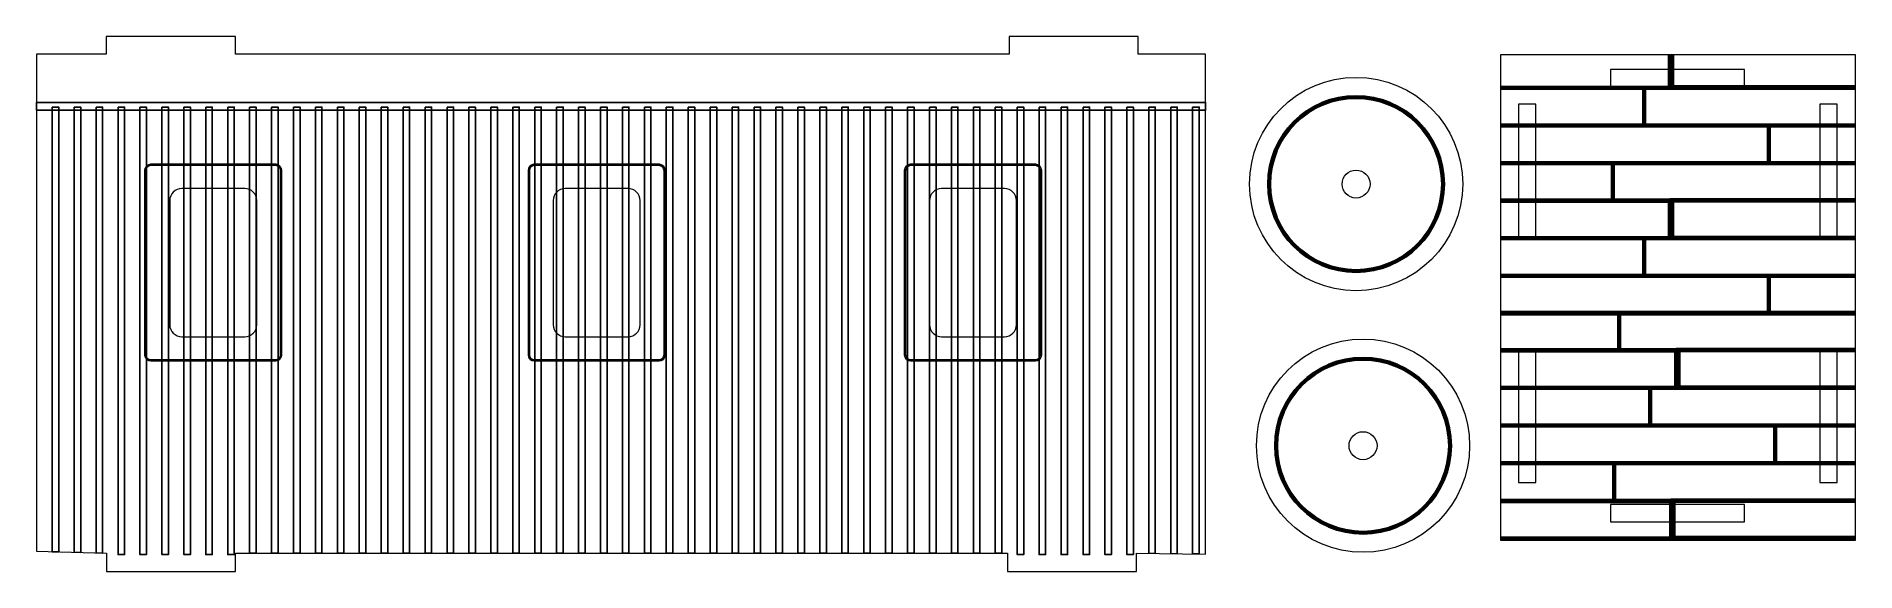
# Model space of a CAD drawing. Header units: millimetres. Extents: x -157 to 157, y -46 to 46.
import ezdxf

# ---------------------------------------------------------------- set-up
doc = ezdxf.new("R2010")
doc.units = ezdxf.units.MM
doc.header["$MEASUREMENT"] = 0
doc.layers.add('Layer 1', color=7, linetype='Continuous')

msp = doc.modelspace()

# ---------------------------------------------------------------- linework, layer by layer
at = {"layer": 'Layer 1', "color": 22, "lineweight": 5}
for centre, major_axis in [((70.7761, 20.6913), (0, 18.3918)), ((70.7761, 20.6913), (0, 2.413)), ((71.9718, -24.443), (0, 18.3918)), ((71.9718, -24.443), (0, 2.413))]:
    msp.add_ellipse(centre, major_axis=major_axis, ratio=1, dxfattribs=at)
at = {"layer": 'Layer 1', "color": 250, "lineweight": 80}
for centre in [(70.7761, 20.6913), (71.9718, -24.443)]:
    msp.add_ellipse(centre, major_axis=(0, 15.0094), ratio=1, dxfattribs=at)
at = {"layer": 'Layer 1', "color": 22, "lineweight": 5}
for points, knots in [([(-156.9829, 43.0887), (-156.9829, 43.0887), (-144.9133, 43.0887), (-144.9133, 43.0887), (-144.9133, 43.0887), (-144.9133, 43.0887), (-144.9133, 46.1641), (-144.9133, 46.1641), (-144.9133, 46.1641), (-144.9133, 46.1641), (-122.6274, 46.1641), (-122.6274, 46.1641), (-122.6274, 46.1641), (-122.6274, 46.1641), (-122.6274, 43.0887), (-122.6274, 43.0887), (-122.6274, 43.0887), (-122.6274, 43.0887), (10.8866, 43.0887), (10.8866, 43.0887), (10.8866, 43.0887), (10.8866, 43.0887), (10.8866, 46.1641), (10.8866, 46.1641), (10.8866, 46.1641), (10.8866, 46.1641), (33.1725, 46.1641), (33.1725, 46.1641), (33.1725, 46.1641), (33.1725, 46.1641), (33.1725, 43.0887), (33.1725, 43.0887), (33.1725, 43.0887), (33.1725, 43.0887), (44.7906, 43.0887), (44.7906, 43.0887), (44.7906, 43.0887), (44.7906, 43.0887), (44.7906, -43.1417), (44.7906, -43.1417), (44.7906, -43.1417), (44.7906, -43.1417), (32.8849, -42.9832), (32.8849, -42.9832), (32.8849, -42.9832), (32.8849, -42.9832), (32.8849, -46.1641), (32.8849, -46.1641), (32.8849, -46.1641), (32.8849, -46.1641), (10.599, -46.1641), (10.599, -46.1641), (10.599, -46.1641), (10.599, -46.1641), (10.599, -42.9832), (10.599, -42.9832), (10.599, -42.9832), (10.599, -42.9832), (-122.5917, -42.9832), (-122.5917, -42.9832), (-122.5917, -42.9832), (-122.5917, -42.9832), (-122.5917, -46.1641), (-122.5917, -46.1641), (-122.5917, -46.1641), (-122.5917, -46.1641), (-144.8776, -46.1641), (-144.8776, -46.1641), (-144.8776, -46.1641), (-144.8776, -46.1641), (-144.8776, -42.9832), (-144.8776, -42.9832), (-144.8776, -42.9832), (-144.8776, -42.9832), (-156.9827, -42.6661), (-156.9827, -42.6661), (-156.9827, -42.6661), (-156.9827, -42.6661), (-156.9829, 43.0887), (-156.9829, 43.0887)], [0, 0, 0, 0, 0.05, 0.05, 0.05, 0.05, 0.1, 0.1, 0.1, 0.1, 0.15, 0.15, 0.15, 0.15, 0.2, 0.2, 0.2, 0.2, 0.25, 0.25, 0.25, 0.25, 0.3, 0.3, 0.3, 0.3, 0.35, 0.35, 0.35, 0.35, 0.4, 0.4, 0.4, 0.4, 0.45, 0.45, 0.45, 0.45, 0.5, 0.5, 0.5, 0.5, 0.55, 0.55, 0.55, 0.55, 0.6, 0.6, 0.6, 0.6, 0.65, 0.65, 0.65, 0.65, 0.7, 0.7, 0.7, 0.7, 0.75, 0.75, 0.75, 0.75, 0.8, 0.8, 0.8, 0.8, 0.85, 0.85, 0.85, 0.85, 0.9, 0.9, 0.9, 0.9, 0.95, 0.95, 0.95, 0.95, 1, 1, 1, 1]), ([(95.7084, 42.966), (95.7084, 42.966), (156.9829, 42.966), (156.9829, 42.966), (156.9829, 42.966), (156.9829, 42.966), (156.9829, -40.726), (156.9829, -40.726), (156.9829, -40.726), (156.9829, -40.726), (95.7084, -40.726), (95.7084, -40.726), (95.7084, -40.726), (95.7084, -40.726), (95.7084, 42.966), (95.7084, 42.966)], [0, 0, 0, 0, 0.25, 0.25, 0.25, 0.25, 0.5, 0.5, 0.5, 0.5, 0.75, 0.75, 0.75, 0.75, 1, 1, 1, 1]), ([(137.7805, 37.4339), (137.7805, 37.4339), (114.7019, 37.4339), (114.7019, 37.4339), (114.7019, 37.4339), (114.7019, 37.4339), (114.7019, 40.4467), (114.7019, 40.4467), (114.7019, 40.4467), (114.7019, 40.4467), (137.7805, 40.4467), (137.7805, 40.4467), (137.7805, 40.4467), (137.7805, 40.4467), (137.7805, 37.4339), (137.7805, 37.4339)], [0, 0, 0, 0, 0.25, 0.25, 0.25, 0.25, 0.5, 0.5, 0.5, 0.5, 0.75, 0.75, 0.75, 0.75, 1, 1, 1, 1]), ([(101.8183, 34.4878), (101.8183, 34.4878), (101.8183, 11.4092), (101.8183, 11.4092), (101.8183, 11.4092), (101.8183, 11.4092), (98.8055, 11.4092), (98.8055, 11.4092), (98.8055, 11.4092), (98.8055, 11.4092), (98.8055, 34.4878), (98.8055, 34.4878), (98.8055, 34.4878), (98.8055, 34.4878), (101.8183, 34.4878), (101.8183, 34.4878)], [0, 0, 0, 0, 0.25, 0.25, 0.25, 0.25, 0.5, 0.5, 0.5, 0.5, 0.75, 0.75, 0.75, 0.75, 1, 1, 1, 1]), ([(153.8094, 34.4878), (153.8094, 34.4878), (153.8094, 11.4092), (153.8094, 11.4092), (153.8094, 11.4092), (153.8094, 11.4092), (150.7966, 11.4092), (150.7966, 11.4092), (150.7966, 11.4092), (150.7966, 11.4092), (150.7966, 34.4878), (150.7966, 34.4878), (150.7966, 34.4878), (150.7966, 34.4878), (153.8094, 34.4878), (153.8094, 34.4878)], [0, 0, 0, 0, 0.25, 0.25, 0.25, 0.25, 0.5, 0.5, 0.5, 0.5, 0.75, 0.75, 0.75, 0.75, 1, 1, 1, 1]), ([(101.8183, -7.7319), (101.8183, -7.7319), (101.8183, -30.8105), (101.8183, -30.8105), (101.8183, -30.8105), (101.8183, -30.8105), (98.8055, -30.8105), (98.8055, -30.8105), (98.8055, -30.8105), (98.8055, -30.8105), (98.8055, -7.7319), (98.8055, -7.7319), (98.8055, -7.7319), (98.8055, -7.7319), (101.8183, -7.7319), (101.8183, -7.7319)], [0, 0, 0, 0, 0.25, 0.25, 0.25, 0.25, 0.5, 0.5, 0.5, 0.5, 0.75, 0.75, 0.75, 0.75, 1, 1, 1, 1]), ([(153.8094, -7.7319), (153.8094, -7.7319), (153.8094, -30.8105), (153.8094, -30.8105), (153.8094, -30.8105), (153.8094, -30.8105), (150.7966, -30.8105), (150.7966, -30.8105), (150.7966, -30.8105), (150.7966, -30.8105), (150.7966, -7.7319), (150.7966, -7.7319), (150.7966, -7.7319), (150.7966, -7.7319), (153.8094, -7.7319), (153.8094, -7.7319)], [0, 0, 0, 0, 0.25, 0.25, 0.25, 0.25, 0.5, 0.5, 0.5, 0.5, 0.75, 0.75, 0.75, 0.75, 1, 1, 1, 1]), ([(137.7805, -37.5899), (137.7805, -37.5899), (114.7019, -37.5899), (114.7019, -37.5899), (114.7019, -37.5899), (114.7019, -37.5899), (114.7019, -34.5771), (114.7019, -34.5771), (114.7019, -34.5771), (114.7019, -34.5771), (137.7805, -34.5771), (137.7805, -34.5771), (137.7805, -34.5771), (137.7805, -34.5771), (137.7805, -37.5899), (137.7805, -37.5899)], [0, 0, 0, 0, 0.25, 0.25, 0.25, 0.25, 0.5, 0.5, 0.5, 0.5, 0.75, 0.75, 0.75, 0.75, 1, 1, 1, 1])]:
    msp.add_open_spline(points, degree=3, knots=knots, dxfattribs=at)
at = {"layer": 'Layer 1', "color": 250, "lineweight": 100}
for points, knots in [([(95.7084, 37.2815), (95.7084, 37.2815), (125.3168, 37.2815), (125.3168, 37.2815), (125.3168, 37.2815), (125.3168, 37.2815), (125.3168, 42.966), (125.3168, 42.966)], [0, 0, 0, 0, 0.5, 0.5, 0.5, 0.5, 1, 1, 1, 1]), ([(95.7084, 30.8111), (95.7084, 30.8111), (120.464, 30.8111), (120.464, 30.8111), (120.464, 30.8111), (120.464, 30.8111), (120.464, 37.2815), (120.464, 37.2815), (120.464, 37.2815), (120.464, 37.2815), (95.7084, 37.2815), (95.7084, 37.2815)], [0, 0, 0, 0, 0.33333333, 0.33333333, 0.33333333, 0.33333333, 0.66666667, 0.66666667, 0.66666667, 0.66666667, 1, 1, 1, 1]), ([(156.9829, 37.2815), (156.9829, 37.2815), (120.464, 37.2815), (120.464, 37.2815), (120.464, 37.2815), (120.464, 37.2815), (120.464, 30.8111), (120.464, 30.8111)], [0, 0, 0, 0, 0.5, 0.5, 0.5, 0.5, 1, 1, 1, 1]), ([(95.7084, 24.3095), (95.7084, 24.3095), (142.032, 24.3095), (142.032, 24.3095), (142.032, 24.3095), (142.032, 24.3095), (142.032, 30.7799), (142.032, 30.7799), (142.032, 30.7799), (142.032, 30.7799), (95.7084, 30.7799), (95.7084, 30.7799)], [0, 0, 0, 0, 0.33333333, 0.33333333, 0.33333333, 0.33333333, 0.66666667, 0.66666667, 0.66666667, 0.66666667, 1, 1, 1, 1]), ([(156.9829, 30.7799), (156.9829, 30.7799), (142.032, 30.7799), (142.032, 30.7799), (142.032, 30.7799), (142.032, 30.7799), (142.032, 24.3095), (142.032, 24.3095)], [0, 0, 0, 0, 0.5, 0.5, 0.5, 0.5, 1, 1, 1, 1]), ([(95.7084, 17.8392), (95.7084, 17.8392), (115.072, 17.8392), (115.072, 17.8392), (115.072, 17.8392), (115.072, 17.8392), (115.072, 24.3096), (115.072, 24.3096), (115.072, 24.3096), (115.072, 24.3096), (95.7084, 24.3096), (95.7084, 24.3096)], [0, 0, 0, 0, 0.33333333, 0.33333333, 0.33333333, 0.33333333, 0.66666667, 0.66666667, 0.66666667, 0.66666667, 1, 1, 1, 1]), ([(156.9829, 24.3096), (156.9829, 24.3096), (115.072, 24.3096), (115.072, 24.3096), (115.072, 24.3096), (115.072, 24.3096), (115.072, 17.8392), (115.072, 17.8392)], [0, 0, 0, 0, 0.5, 0.5, 0.5, 0.5, 1, 1, 1, 1]), ([(95.7084, 11.3376), (95.7084, 11.3376), (125.3168, 11.3376), (125.3168, 11.3376), (125.3168, 11.3376), (125.3168, 11.3376), (125.3168, 17.808), (125.3168, 17.808), (125.3168, 17.808), (125.3168, 17.808), (95.7084, 17.808), (95.7084, 17.808)], [0, 0, 0, 0, 0.33333333, 0.33333333, 0.33333333, 0.33333333, 0.66666667, 0.66666667, 0.66666667, 0.66666667, 1, 1, 1, 1]), ([(156.9829, 17.9116), (156.9829, 17.9116), (124.9124, 17.9116), (124.9124, 17.9116), (124.9124, 17.9116), (124.9124, 17.9116), (124.9124, 11.4412), (124.9124, 11.4412)], [0, 0, 0, 0, 0.5, 0.5, 0.5, 0.5, 1, 1, 1, 1]), ([(95.7084, 4.8672), (95.7084, 4.8672), (120.464, 4.8672), (120.464, 4.8672), (120.464, 4.8672), (120.464, 4.8672), (120.464, 11.3376), (120.464, 11.3376), (120.464, 11.3376), (120.464, 11.3376), (95.7084, 11.3376), (95.7084, 11.3376)], [0, 0, 0, 0, 0.33333333, 0.33333333, 0.33333333, 0.33333333, 0.66666667, 0.66666667, 0.66666667, 0.66666667, 1, 1, 1, 1]), ([(156.9829, 11.3376), (156.9829, 11.3376), (120.464, 11.3376), (120.464, 11.3376), (120.464, 11.3376), (120.464, 11.3376), (120.464, 4.8672), (120.464, 4.8672)], [0, 0, 0, 0, 0.5, 0.5, 0.5, 0.5, 1, 1, 1, 1]), ([(95.7084, -1.6343), (95.7084, -1.6343), (142.032, -1.6343), (142.032, -1.6343), (142.032, -1.6343), (142.032, -1.6343), (142.032, 4.836), (142.032, 4.836), (142.032, 4.836), (142.032, 4.836), (95.7084, 4.836), (95.7084, 4.836)], [0, 0, 0, 0, 0.33333333, 0.33333333, 0.33333333, 0.33333333, 0.66666667, 0.66666667, 0.66666667, 0.66666667, 1, 1, 1, 1]), ([(156.9829, 4.836), (156.9829, 4.836), (142.032, 4.836), (142.032, 4.836), (142.032, 4.836), (142.032, 4.836), (142.032, -1.6343), (142.032, -1.6343)], [0, 0, 0, 0, 0.5, 0.5, 0.5, 0.5, 1, 1, 1, 1]), ([(95.7084, -7.98), (95.7084, -7.98), (116.1504, -7.98), (116.1504, -7.98), (116.1504, -7.98), (116.1504, -7.98), (116.1504, -1.5096), (116.1504, -1.5096), (116.1504, -1.5096), (116.1504, -1.5096), (95.7084, -1.5096), (95.7084, -1.5096)], [0, 0, 0, 0, 0.33333333, 0.33333333, 0.33333333, 0.33333333, 0.66666667, 0.66666667, 0.66666667, 0.66666667, 1, 1, 1, 1]), ([(156.9829, -1.5096), (156.9829, -1.5096), (116.1504, -1.5096), (116.1504, -1.5096), (116.1504, -1.5096), (116.1504, -1.5096), (116.1504, -7.98), (116.1504, -7.98)], [0, 0, 0, 0, 0.5, 0.5, 0.5, 0.5, 1, 1, 1, 1]), ([(95.7084, -14.4816), (95.7084, -14.4816), (126.3952, -14.4816), (126.3952, -14.4816), (126.3952, -14.4816), (126.3952, -14.4816), (126.3952, -8.0112), (126.3952, -8.0112), (126.3952, -8.0112), (126.3952, -8.0112), (95.7084, -8.0112), (95.7084, -8.0112)], [0, 0, 0, 0, 0.33333333, 0.33333333, 0.33333333, 0.33333333, 0.66666667, 0.66666667, 0.66666667, 0.66666667, 1, 1, 1, 1]), ([(156.9829, -7.9076), (156.9829, -7.9076), (125.9908, -7.9076), (125.9908, -7.9076), (125.9908, -7.9076), (125.9908, -7.9076), (125.9908, -14.378), (125.9908, -14.378)], [0, 0, 0, 0, 0.5, 0.5, 0.5, 0.5, 1, 1, 1, 1]), ([(95.7084, -20.952), (95.7084, -20.952), (121.5424, -20.952), (121.5424, -20.952), (121.5424, -20.952), (121.5424, -20.952), (121.5424, -14.4816), (121.5424, -14.4816), (121.5424, -14.4816), (121.5424, -14.4816), (95.7084, -14.4816), (95.7084, -14.4816)], [0, 0, 0, 0, 0.33333333, 0.33333333, 0.33333333, 0.33333333, 0.66666667, 0.66666667, 0.66666667, 0.66666667, 1, 1, 1, 1]), ([(156.9829, -14.4816), (156.9829, -14.4816), (121.5424, -14.4816), (121.5424, -14.4816), (121.5424, -14.4816), (121.5424, -14.4816), (121.5424, -20.952), (121.5424, -20.952)], [0, 0, 0, 0, 0.5, 0.5, 0.5, 0.5, 1, 1, 1, 1]), ([(95.7084, -27.4536), (95.7084, -27.4536), (143.1104, -27.4536), (143.1104, -27.4536), (143.1104, -27.4536), (143.1104, -27.4536), (143.1104, -20.9832), (143.1104, -20.9832), (143.1104, -20.9832), (143.1104, -20.9832), (95.7084, -20.9832), (95.7084, -20.9832)], [0, 0, 0, 0, 0.33333333, 0.33333333, 0.33333333, 0.33333333, 0.66666667, 0.66666667, 0.66666667, 0.66666667, 1, 1, 1, 1]), ([(156.9829, -20.9832), (156.9829, -20.9832), (143.1104, -20.9832), (143.1104, -20.9832), (143.1104, -20.9832), (143.1104, -20.9832), (143.1104, -27.4536), (143.1104, -27.4536)], [0, 0, 0, 0, 0.5, 0.5, 0.5, 0.5, 1, 1, 1, 1]), ([(95.7084, -33.9551), (95.7084, -33.9551), (115.326, -33.9551), (115.326, -33.9551), (115.326, -33.9551), (115.326, -33.9551), (115.326, -27.4847), (115.326, -27.4847), (115.326, -27.4847), (115.326, -27.4847), (95.7084, -27.4847), (95.7084, -27.4847)], [0, 0, 0, 0, 0.33333333, 0.33333333, 0.33333333, 0.33333333, 0.66666667, 0.66666667, 0.66666667, 0.66666667, 1, 1, 1, 1]), ([(156.9829, -27.4847), (156.9829, -27.4847), (115.326, -27.4847), (115.326, -27.4847), (115.326, -27.4847), (115.326, -27.4847), (115.326, -33.9551), (115.326, -33.9551)], [0, 0, 0, 0, 0.5, 0.5, 0.5, 0.5, 1, 1, 1, 1]), ([(95.7084, -40.4567), (95.7084, -40.4567), (125.5708, -40.4567), (125.5708, -40.4567), (125.5708, -40.4567), (125.5708, -40.4567), (125.5708, -33.9863), (125.5708, -33.9863), (125.5708, -33.9863), (125.5708, -33.9863), (95.7084, -33.9863), (95.7084, -33.9863)], [0, 0, 0, 0, 0.33333333, 0.33333333, 0.33333333, 0.33333333, 0.66666667, 0.66666667, 0.66666667, 0.66666667, 1, 1, 1, 1]), ([(156.9829, -33.8827), (156.9829, -33.8827), (125.1664, -33.8827), (125.1664, -33.8827), (125.1664, -33.8827), (125.1664, -33.8827), (125.1664, -40.3531), (125.1664, -40.3531)], [0, 0, 0, 0, 0.5, 0.5, 0.5, 0.5, 1, 1, 1, 1]), ([(120.718, -40.726), (120.718, -40.726), (120.718, -40.4567), (120.718, -40.4567), (120.718, -40.4567), (120.718, -40.4567), (95.7084, -40.4567), (95.7084, -40.4567)], [0, 0, 0, 0, 0.5, 0.5, 0.5, 0.5, 1, 1, 1, 1]), ([(156.9829, -40.4567), (156.9829, -40.4567), (120.718, -40.4567), (120.718, -40.4567), (120.718, -40.4567), (120.718, -40.4567), (120.718, -40.726), (120.718, -40.726)], [0, 0, 0, 0, 0.5, 0.5, 0.5, 0.5, 1, 1, 1, 1])]:
    msp.add_open_spline(points, degree=3, knots=knots, dxfattribs=at)
for points in [[(124.9124, 42.966), (124.9124, 42.966), (124.9124, 37.3851), (124.9124, 37.3851)], [(124.9124, 37.3851), (124.9124, 37.3851), (156.9829, 37.3851), (156.9829, 37.3851)], [(120.464, 30.8111), (120.464, 30.8111), (156.9829, 30.8111), (156.9829, 30.8111)], [(142.032, 24.3095), (142.032, 24.3095), (156.9829, 24.3095), (156.9829, 24.3095)], [(115.072, 17.8392), (115.072, 17.8392), (156.9829, 17.8392), (156.9829, 17.8392)], [(124.9124, 11.4412), (124.9124, 11.4412), (156.9829, 11.4412), (156.9829, 11.4412)], [(120.464, 4.8672), (120.464, 4.8672), (156.9829, 4.8672), (156.9829, 4.8672)], [(142.032, -1.6343), (142.032, -1.6343), (156.9829, -1.6343), (156.9829, -1.6343)], [(116.1504, -7.98), (116.1504, -7.98), (156.9829, -7.98), (156.9829, -7.98)], [(125.9908, -14.378), (125.9908, -14.378), (156.9829, -14.378), (156.9829, -14.378)], [(121.5424, -20.952), (121.5424, -20.952), (156.9829, -20.952), (156.9829, -20.952)], [(143.1104, -27.4536), (143.1104, -27.4536), (156.9829, -27.4536), (156.9829, -27.4536)], [(115.326, -33.9551), (115.326, -33.9551), (156.9829, -33.9551), (156.9829, -33.9551)], [(125.1664, -40.3531), (125.1664, -40.3531), (156.9829, -40.3531), (156.9829, -40.3531)]]:
    msp.add_open_spline(points, degree=3, dxfattribs=at)
at = {"layer": 'Layer 1', "color": 250}
for points in [[(-156.9829, 33.4281), (-156.9829, 33.4281), (44.7906, 33.4281), (44.7906, 33.4281), (44.7906, 33.4281), (44.7906, 33.4281), (44.7906, 34.773), (44.7906, 34.773), (44.7906, 34.773), (44.7906, 34.773), (-156.9829, 34.773), (-156.9829, 34.773), (-156.9829, 34.773), (-156.9829, 34.773), (-156.9829, 33.4281), (-156.9829, 33.4281)], [(-154.2443, 33.966), (-154.2443, 33.966), (-153.1201, 33.966), (-153.1201, 33.966), (-153.1201, 33.966), (-153.1201, 33.966), (-153.1201, -42.7673), (-153.1201, -42.7673), (-153.1201, -42.7673), (-153.1201, -42.7673), (-154.2443, -42.7378), (-154.2443, -42.7378), (-154.2443, -42.7378), (-154.2443, -42.7378), (-154.2443, 33.966), (-154.2443, 33.966)], [(-150.4594, 33.966), (-150.4594, 33.966), (-149.3352, 33.966), (-149.3352, 33.966), (-149.3352, 33.966), (-149.3352, 33.966), (-149.3352, -42.8664), (-149.3352, -42.8664), (-149.3352, -42.8664), (-149.3352, -42.8664), (-150.4594, -42.837), (-150.4594, -42.837), (-150.4594, -42.837), (-150.4594, -42.837), (-150.4594, 33.966), (-150.4594, 33.966)], [(-146.6745, 33.966), (-146.6745, 33.966), (-145.5503, 33.966), (-145.5503, 33.966), (-145.5503, 33.966), (-145.5503, 33.966), (-145.5503, -42.9656), (-145.5503, -42.9656), (-145.5503, -42.9656), (-145.5503, -42.9656), (-146.6745, -42.9361), (-146.6745, -42.9361), (-146.6745, -42.9361), (-146.6745, -42.9361), (-146.6745, 33.966), (-146.6745, 33.966)], [(-142.8897, 33.966), (-142.8897, 33.966), (-141.7655, 33.966), (-141.7655, 33.966), (-141.7655, 33.966), (-141.7655, 33.966), (-141.7655, -43.2298), (-141.7655, -43.2298), (-141.7655, -43.2298), (-141.7655, -43.2298), (-142.8897, -43.2298), (-142.8897, -43.2298), (-142.8897, -43.2298), (-142.8897, -43.2298), (-142.8897, 33.966), (-142.8897, 33.966)], [(-139.1048, 33.966), (-139.1048, 33.966), (-137.9806, 33.966), (-137.9806, 33.966), (-137.9806, 33.966), (-137.9806, 33.966), (-137.9806, -43.2298), (-137.9806, -43.2298), (-137.9806, -43.2298), (-137.9806, -43.2298), (-139.1048, -43.2298), (-139.1048, -43.2298), (-139.1048, -43.2298), (-139.1048, -43.2298), (-139.1048, 33.966), (-139.1048, 33.966)], [(-135.3199, 33.966), (-135.3199, 33.966), (-134.1957, 33.966), (-134.1957, 33.966), (-134.1957, 33.966), (-134.1957, 33.966), (-134.1957, -43.2298), (-134.1957, -43.2298), (-134.1957, -43.2298), (-134.1957, -43.2298), (-135.3199, -43.2298), (-135.3199, -43.2298), (-135.3199, -43.2298), (-135.3199, -43.2298), (-135.3199, 33.966), (-135.3199, 33.966)], [(-131.535, 33.966), (-131.535, 33.966), (-130.4108, 33.966), (-130.4108, 33.966), (-130.4108, 33.966), (-130.4108, 33.966), (-130.4108, -43.2298), (-130.4108, -43.2298), (-130.4108, -43.2298), (-130.4108, -43.2298), (-131.535, -43.2298), (-131.535, -43.2298), (-131.535, -43.2298), (-131.535, -43.2298), (-131.535, 33.966), (-131.535, 33.966)], [(-127.7501, 33.966), (-127.7501, 33.966), (-126.6259, 33.966), (-126.6259, 33.966), (-126.6259, 33.966), (-126.6259, 33.966), (-126.6259, -43.2298), (-126.6259, -43.2298), (-126.6259, -43.2298), (-126.6259, -43.2298), (-127.7501, -43.2298), (-127.7501, -43.2298), (-127.7501, -43.2298), (-127.7501, -43.2298), (-127.7501, 33.966), (-127.7501, 33.966)], [(-123.9653, 33.966), (-123.9653, 33.966), (-122.8411, 33.966), (-122.8411, 33.966), (-122.8411, 33.966), (-122.8411, 33.966), (-122.8411, -43.2298), (-122.8411, -43.2298), (-122.8411, -43.2298), (-122.8411, -43.2298), (-123.9653, -43.2298), (-123.9653, -43.2298), (-123.9653, -43.2298), (-123.9653, -43.2298), (-123.9653, 33.966), (-123.9653, 33.966)], [(-120.1804, 33.966), (-120.1804, 33.966), (-119.0562, 33.966), (-119.0562, 33.966), (-119.0562, 33.966), (-119.0562, 33.966), (-119.0562, -42.9832), (-119.0562, -42.9832), (-119.0562, -42.9832), (-119.0562, -42.9832), (-120.1804, -42.9832), (-120.1804, -42.9832), (-120.1804, -42.9832), (-120.1804, -42.9832), (-120.1804, 33.966), (-120.1804, 33.966)], [(-116.3955, 33.966), (-116.3955, 33.966), (-115.2713, 33.966), (-115.2713, 33.966), (-115.2713, 33.966), (-115.2713, 33.966), (-115.2713, -42.9832), (-115.2713, -42.9832), (-115.2713, -42.9832), (-115.2713, -42.9832), (-116.3955, -42.9832), (-116.3955, -42.9832), (-116.3955, -42.9832), (-116.3955, -42.9832), (-116.3955, 33.966), (-116.3955, 33.966)], [(-112.6106, 33.966), (-112.6106, 33.966), (-111.4864, 33.966), (-111.4864, 33.966), (-111.4864, 33.966), (-111.4864, 33.966), (-111.4864, -42.9832), (-111.4864, -42.9832), (-111.4864, -42.9832), (-111.4864, -42.9832), (-112.6106, -42.9832), (-112.6106, -42.9832), (-112.6106, -42.9832), (-112.6106, -42.9832), (-112.6106, 33.966), (-112.6106, 33.966)], [(-108.8258, 33.966), (-108.8258, 33.966), (-107.7016, 33.966), (-107.7016, 33.966), (-107.7016, 33.966), (-107.7016, 33.966), (-107.7016, -42.9832), (-107.7016, -42.9832), (-107.7016, -42.9832), (-107.7016, -42.9832), (-108.8258, -42.9832), (-108.8258, -42.9832), (-108.8258, -42.9832), (-108.8258, -42.9832), (-108.8258, 33.966), (-108.8258, 33.966)], [(-105.0409, 33.966), (-105.0409, 33.966), (-103.9167, 33.966), (-103.9167, 33.966), (-103.9167, 33.966), (-103.9167, 33.966), (-103.9167, -42.9832), (-103.9167, -42.9832), (-103.9167, -42.9832), (-103.9167, -42.9832), (-105.0409, -42.9832), (-105.0409, -42.9832), (-105.0409, -42.9832), (-105.0409, -42.9832), (-105.0409, 33.966), (-105.0409, 33.966)], [(-101.256, 33.966), (-101.256, 33.966), (-100.1318, 33.966), (-100.1318, 33.966), (-100.1318, 33.966), (-100.1318, 33.966), (-100.1318, -42.9832), (-100.1318, -42.9832), (-100.1318, -42.9832), (-100.1318, -42.9832), (-101.256, -42.9832), (-101.256, -42.9832), (-101.256, -42.9832), (-101.256, -42.9832), (-101.256, 33.966), (-101.256, 33.966)], [(-97.4711, 33.966), (-97.4711, 33.966), (-96.3469, 33.966), (-96.3469, 33.966), (-96.3469, 33.966), (-96.3469, 33.966), (-96.3469, -42.9832), (-96.3469, -42.9832), (-96.3469, -42.9832), (-96.3469, -42.9832), (-97.4711, -42.9832), (-97.4711, -42.9832), (-97.4711, -42.9832), (-97.4711, -42.9832), (-97.4711, 33.966), (-97.4711, 33.966)], [(-93.6862, 33.966), (-93.6862, 33.966), (-92.562, 33.966), (-92.562, 33.966), (-92.562, 33.966), (-92.562, 33.966), (-92.562, -42.9832), (-92.562, -42.9832), (-92.562, -42.9832), (-92.562, -42.9832), (-93.6862, -42.9832), (-93.6862, -42.9832), (-93.6862, -42.9832), (-93.6862, -42.9832), (-93.6862, 33.966), (-93.6862, 33.966)], [(-89.9014, 33.966), (-89.9014, 33.966), (-88.7772, 33.966), (-88.7772, 33.966), (-88.7772, 33.966), (-88.7772, 33.966), (-88.7772, -42.9832), (-88.7772, -42.9832), (-88.7772, -42.9832), (-88.7772, -42.9832), (-89.9014, -42.9832), (-89.9014, -42.9832), (-89.9014, -42.9832), (-89.9014, -42.9832), (-89.9014, 33.966), (-89.9014, 33.966)], [(-86.1165, 33.966), (-86.1165, 33.966), (-84.9923, 33.966), (-84.9923, 33.966), (-84.9923, 33.966), (-84.9923, 33.966), (-84.9923, -42.9832), (-84.9923, -42.9832), (-84.9923, -42.9832), (-84.9923, -42.9832), (-86.1165, -42.9832), (-86.1165, -42.9832), (-86.1165, -42.9832), (-86.1165, -42.9832), (-86.1165, 33.966), (-86.1165, 33.966)], [(-82.3316, 33.966), (-82.3316, 33.966), (-81.2074, 33.966), (-81.2074, 33.966), (-81.2074, 33.966), (-81.2074, 33.966), (-81.2074, -42.9832), (-81.2074, -42.9832), (-81.2074, -42.9832), (-81.2074, -42.9832), (-82.3316, -42.9832), (-82.3316, -42.9832), (-82.3316, -42.9832), (-82.3316, -42.9832), (-82.3316, 33.966), (-82.3316, 33.966)], [(-78.5467, 33.966), (-78.5467, 33.966), (-77.4225, 33.966), (-77.4225, 33.966), (-77.4225, 33.966), (-77.4225, 33.966), (-77.4225, -42.9832), (-77.4225, -42.9832), (-77.4225, -42.9832), (-77.4225, -42.9832), (-78.5467, -42.9832), (-78.5467, -42.9832), (-78.5467, -42.9832), (-78.5467, -42.9832), (-78.5467, 33.966), (-78.5467, 33.966)], [(-74.7619, 33.966), (-74.7619, 33.966), (-73.6377, 33.966), (-73.6377, 33.966), (-73.6377, 33.966), (-73.6377, 33.966), (-73.6377, -42.9832), (-73.6377, -42.9832), (-73.6377, -42.9832), (-73.6377, -42.9832), (-74.7619, -42.9832), (-74.7619, -42.9832), (-74.7619, -42.9832), (-74.7619, -42.9832), (-74.7619, 33.966), (-74.7619, 33.966)], [(-70.977, 33.966), (-70.977, 33.966), (-69.8528, 33.966), (-69.8528, 33.966), (-69.8528, 33.966), (-69.8528, 33.966), (-69.8528, -42.9832), (-69.8528, -42.9832), (-69.8528, -42.9832), (-69.8528, -42.9832), (-70.977, -42.9832), (-70.977, -42.9832), (-70.977, -42.9832), (-70.977, -42.9832), (-70.977, 33.966), (-70.977, 33.966)], [(-67.1921, 33.966), (-67.1921, 33.966), (-66.0679, 33.966), (-66.0679, 33.966), (-66.0679, 33.966), (-66.0679, 33.966), (-66.0679, -42.9832), (-66.0679, -42.9832), (-66.0679, -42.9832), (-66.0679, -42.9832), (-67.1921, -42.9832), (-67.1921, -42.9832), (-67.1921, -42.9832), (-67.1921, -42.9832), (-67.1921, 33.966), (-67.1921, 33.966)], [(-63.4072, 33.966), (-63.4072, 33.966), (-62.283, 33.966), (-62.283, 33.966), (-62.283, 33.966), (-62.283, 33.966), (-62.283, -42.9832), (-62.283, -42.9832), (-62.283, -42.9832), (-62.283, -42.9832), (-63.4072, -42.9832), (-63.4072, -42.9832), (-63.4072, -42.9832), (-63.4072, -42.9832), (-63.4072, 33.966), (-63.4072, 33.966)], [(-59.6223, 33.966), (-59.6223, 33.966), (-58.4981, 33.966), (-58.4981, 33.966), (-58.4981, 33.966), (-58.4981, 33.966), (-58.4981, -42.9832), (-58.4981, -42.9832), (-58.4981, -42.9832), (-58.4981, -42.9832), (-59.6223, -42.9832), (-59.6223, -42.9832), (-59.6223, -42.9832), (-59.6223, -42.9832), (-59.6223, 33.966), (-59.6223, 33.966)], [(-55.8375, 33.966), (-55.8375, 33.966), (-54.7133, 33.966), (-54.7133, 33.966), (-54.7133, 33.966), (-54.7133, 33.966), (-54.7133, -42.9832), (-54.7133, -42.9832), (-54.7133, -42.9832), (-54.7133, -42.9832), (-55.8375, -42.9832), (-55.8375, -42.9832), (-55.8375, -42.9832), (-55.8375, -42.9832), (-55.8375, 33.966), (-55.8375, 33.966)], [(-52.0526, 33.966), (-52.0526, 33.966), (-50.9284, 33.966), (-50.9284, 33.966), (-50.9284, 33.966), (-50.9284, 33.966), (-50.9284, -42.9832), (-50.9284, -42.9832), (-50.9284, -42.9832), (-50.9284, -42.9832), (-52.0526, -42.9832), (-52.0526, -42.9832), (-52.0526, -42.9832), (-52.0526, -42.9832), (-52.0526, 33.966), (-52.0526, 33.966)], [(-48.2677, 33.966), (-48.2677, 33.966), (-47.1435, 33.966), (-47.1435, 33.966), (-47.1435, 33.966), (-47.1435, 33.966), (-47.1435, -42.9832), (-47.1435, -42.9832), (-47.1435, -42.9832), (-47.1435, -42.9832), (-48.2677, -42.9832), (-48.2677, -42.9832), (-48.2677, -42.9832), (-48.2677, -42.9832), (-48.2677, 33.966), (-48.2677, 33.966)], [(-44.4828, 33.966), (-44.4828, 33.966), (-43.3586, 33.966), (-43.3586, 33.966), (-43.3586, 33.966), (-43.3586, 33.966), (-43.3586, -42.9832), (-43.3586, -42.9832), (-43.3586, -42.9832), (-43.3586, -42.9832), (-44.4828, -42.9832), (-44.4828, -42.9832), (-44.4828, -42.9832), (-44.4828, -42.9832), (-44.4828, 33.966), (-44.4828, 33.966)], [(-40.698, 33.966), (-40.698, 33.966), (-39.5738, 33.966), (-39.5738, 33.966), (-39.5738, 33.966), (-39.5738, 33.966), (-39.5738, -42.9832), (-39.5738, -42.9832), (-39.5738, -42.9832), (-39.5738, -42.9832), (-40.698, -42.9832), (-40.698, -42.9832), (-40.698, -42.9832), (-40.698, -42.9832), (-40.698, 33.966), (-40.698, 33.966)], [(-36.9131, 33.966), (-36.9131, 33.966), (-35.7889, 33.966), (-35.7889, 33.966), (-35.7889, 33.966), (-35.7889, 33.966), (-35.7889, -42.9832), (-35.7889, -42.9832), (-35.7889, -42.9832), (-35.7889, -42.9832), (-36.9131, -42.9832), (-36.9131, -42.9832), (-36.9131, -42.9832), (-36.9131, -42.9832), (-36.9131, 33.966), (-36.9131, 33.966)], [(-33.1282, 33.966), (-33.1282, 33.966), (-32.004, 33.966), (-32.004, 33.966), (-32.004, 33.966), (-32.004, 33.966), (-32.004, -42.9832), (-32.004, -42.9832), (-32.004, -42.9832), (-32.004, -42.9832), (-33.1282, -42.9832), (-33.1282, -42.9832), (-33.1282, -42.9832), (-33.1282, -42.9832), (-33.1282, 33.966), (-33.1282, 33.966)], [(-29.3433, 33.966), (-29.3433, 33.966), (-28.2191, 33.966), (-28.2191, 33.966), (-28.2191, 33.966), (-28.2191, 33.966), (-28.2191, -42.9832), (-28.2191, -42.9832), (-28.2191, -42.9832), (-28.2191, -42.9832), (-29.3433, -42.9832), (-29.3433, -42.9832), (-29.3433, -42.9832), (-29.3433, -42.9832), (-29.3433, 33.966), (-29.3433, 33.966)], [(-25.5584, 33.966), (-25.5584, 33.966), (-24.4342, 33.966), (-24.4342, 33.966), (-24.4342, 33.966), (-24.4342, 33.966), (-24.4342, -42.9832), (-24.4342, -42.9832), (-24.4342, -42.9832), (-24.4342, -42.9832), (-25.5584, -42.9832), (-25.5584, -42.9832), (-25.5584, -42.9832), (-25.5584, -42.9832), (-25.5584, 33.966), (-25.5584, 33.966)], [(-21.7736, 33.966), (-21.7736, 33.966), (-20.6494, 33.966), (-20.6494, 33.966), (-20.6494, 33.966), (-20.6494, 33.966), (-20.6494, -42.9832), (-20.6494, -42.9832), (-20.6494, -42.9832), (-20.6494, -42.9832), (-21.7736, -42.9832), (-21.7736, -42.9832), (-21.7736, -42.9832), (-21.7736, -42.9832), (-21.7736, 33.966), (-21.7736, 33.966)], [(-17.9887, 33.966), (-17.9887, 33.966), (-16.8645, 33.966), (-16.8645, 33.966), (-16.8645, 33.966), (-16.8645, 33.966), (-16.8645, -42.9832), (-16.8645, -42.9832), (-16.8645, -42.9832), (-16.8645, -42.9832), (-17.9887, -42.9832), (-17.9887, -42.9832), (-17.9887, -42.9832), (-17.9887, -42.9832), (-17.9887, 33.966), (-17.9887, 33.966)], [(-14.2038, 33.966), (-14.2038, 33.966), (-13.0796, 33.966), (-13.0796, 33.966), (-13.0796, 33.966), (-13.0796, 33.966), (-13.0796, -42.9832), (-13.0796, -42.9832), (-13.0796, -42.9832), (-13.0796, -42.9832), (-14.2038, -42.9832), (-14.2038, -42.9832), (-14.2038, -42.9832), (-14.2038, -42.9832), (-14.2038, 33.966), (-14.2038, 33.966)], [(-10.4189, 33.966), (-10.4189, 33.966), (-9.2947, 33.966), (-9.2947, 33.966), (-9.2947, 33.966), (-9.2947, 33.966), (-9.2947, -42.9832), (-9.2947, -42.9832), (-9.2947, -42.9832), (-9.2947, -42.9832), (-10.4189, -42.9832), (-10.4189, -42.9832), (-10.4189, -42.9832), (-10.4189, -42.9832), (-10.4189, 33.966), (-10.4189, 33.966)], [(-6.6341, 33.966), (-6.6341, 33.966), (-5.5099, 33.966), (-5.5099, 33.966), (-5.5099, 33.966), (-5.5099, 33.966), (-5.5099, -42.9832), (-5.5099, -42.9832), (-5.5099, -42.9832), (-5.5099, -42.9832), (-6.6341, -42.9832), (-6.6341, -42.9832), (-6.6341, -42.9832), (-6.6341, -42.9832), (-6.6341, 33.966), (-6.6341, 33.966)], [(-2.8492, 33.966), (-2.8492, 33.966), (-1.725, 33.966), (-1.725, 33.966), (-1.725, 33.966), (-1.725, 33.966), (-1.725, -42.9832), (-1.725, -42.9832), (-1.725, -42.9832), (-1.725, -42.9832), (-2.8492, -42.9832), (-2.8492, -42.9832), (-2.8492, -42.9832), (-2.8492, -42.9832), (-2.8492, 33.966), (-2.8492, 33.966)], [(0.9357, 33.966), (0.9357, 33.966), (2.0599, 33.966), (2.0599, 33.966), (2.0599, 33.966), (2.0599, 33.966), (2.0599, -42.9832), (2.0599, -42.9832), (2.0599, -42.9832), (2.0599, -42.9832), (0.9357, -42.9832), (0.9357, -42.9832), (0.9357, -42.9832), (0.9357, -42.9832), (0.9357, 33.966), (0.9357, 33.966)], [(4.7206, 33.966), (4.7206, 33.966), (5.8448, 33.966), (5.8448, 33.966), (5.8448, 33.966), (5.8448, 33.966), (5.8448, -42.9832), (5.8448, -42.9832), (5.8448, -42.9832), (5.8448, -42.9832), (4.7206, -42.9832), (4.7206, -42.9832), (4.7206, -42.9832), (4.7206, -42.9832), (4.7206, 33.966), (4.7206, 33.966)], [(8.5055, 33.966), (8.5055, 33.966), (9.6297, 33.966), (9.6297, 33.966), (9.6297, 33.966), (9.6297, 33.966), (9.6297, -42.9832), (9.6297, -42.9832), (9.6297, -42.9832), (9.6297, -42.9832), (8.5055, -42.9832), (8.5055, -42.9832), (8.5055, -42.9832), (8.5055, -42.9832), (8.5055, 33.966), (8.5055, 33.966)], [(12.2903, 33.966), (12.2903, 33.966), (13.4145, 33.966), (13.4145, 33.966), (13.4145, 33.966), (13.4145, 33.966), (13.4145, -43.2298), (13.4145, -43.2298), (13.4145, -43.2298), (13.4145, -43.2298), (12.2903, -43.2298), (12.2903, -43.2298), (12.2903, -43.2298), (12.2903, -43.2298), (12.2903, 33.966), (12.2903, 33.966)], [(16.0752, 33.966), (16.0752, 33.966), (17.1994, 33.966), (17.1994, 33.966), (17.1994, 33.966), (17.1994, 33.966), (17.1994, -43.2298), (17.1994, -43.2298), (17.1994, -43.2298), (17.1994, -43.2298), (16.0752, -43.2298), (16.0752, -43.2298), (16.0752, -43.2298), (16.0752, -43.2298), (16.0752, 33.966), (16.0752, 33.966)], [(19.8601, 33.966), (19.8601, 33.966), (20.9843, 33.966), (20.9843, 33.966), (20.9843, 33.966), (20.9843, 33.966), (20.9843, -43.2298), (20.9843, -43.2298), (20.9843, -43.2298), (20.9843, -43.2298), (19.8601, -43.2298), (19.8601, -43.2298), (19.8601, -43.2298), (19.8601, -43.2298), (19.8601, 33.966), (19.8601, 33.966)], [(23.645, 33.966), (23.645, 33.966), (24.7692, 33.966), (24.7692, 33.966), (24.7692, 33.966), (24.7692, 33.966), (24.7692, -43.2298), (24.7692, -43.2298), (24.7692, -43.2298), (24.7692, -43.2298), (23.645, -43.2298), (23.645, -43.2298), (23.645, -43.2298), (23.645, -43.2298), (23.645, 33.966), (23.645, 33.966)], [(27.4298, 33.966), (27.4298, 33.966), (28.5541, 33.966), (28.5541, 33.966), (28.5541, 33.966), (28.5541, 33.966), (28.5541, -43.2298), (28.5541, -43.2298), (28.5541, -43.2298), (28.5541, -43.2298), (27.4298, -43.2298), (27.4298, -43.2298), (27.4298, -43.2298), (27.4298, -43.2298), (27.4298, 33.966), (27.4298, 33.966)], [(31.2147, 33.966), (31.2147, 33.966), (32.3389, 33.966), (32.3389, 33.966), (32.3389, 33.966), (32.3389, 33.966), (32.3389, -43.2298), (32.3389, -43.2298), (32.3389, -43.2298), (32.3389, -43.2298), (31.2147, -43.2298), (31.2147, -43.2298), (31.2147, -43.2298), (31.2147, -43.2298), (31.2147, 33.966), (31.2147, 33.966)], [(34.9996, 33.966), (34.9996, 33.966), (36.1238, 33.966), (36.1238, 33.966), (36.1238, 33.966), (36.1238, 33.966), (36.1238, -43.0263), (36.1238, -43.0263), (36.1238, -43.0263), (36.1238, -43.0263), (34.9996, -43.0114), (34.9996, -43.0114), (34.9996, -43.0114), (34.9996, -43.0114), (34.9996, 33.966), (34.9996, 33.966)], [(38.7845, 33.966), (38.7845, 33.966), (39.9087, 33.966), (39.9087, 33.966), (39.9087, 33.966), (39.9087, 33.966), (39.9087, -43.0767), (39.9087, -43.0767), (39.9087, -43.0767), (39.9087, -43.0767), (38.7845, -43.0617), (38.7845, -43.0617), (38.7845, -43.0617), (38.7845, -43.0617), (38.7845, 33.966), (38.7845, 33.966)], [(42.5694, 33.966), (42.5694, 33.966), (43.6936, 33.966), (43.6936, 33.966), (43.6936, 33.966), (43.6936, 33.966), (43.6936, -43.1271), (43.6936, -43.1271), (43.6936, -43.1271), (43.6936, -43.1271), (42.5694, -43.1121), (42.5694, -43.1121), (42.5694, -43.1121), (42.5694, -43.1121), (42.5694, 33.966), (42.5694, 33.966)]]:
    msp.add_open_spline(points, degree=3, knots=[0, 0, 0, 0, 0.25, 0.25, 0.25, 0.25, 0.5, 0.5, 0.5, 0.5, 0.75, 0.75, 0.75, 0.75, 1, 1, 1, 1], dxfattribs=at)
at = {"layer": 'Layer 1', "color": 7, "lineweight": 40}
for points in [[(-137.2407, 23.9882), (-137.2407, 23.9882), (-115.6768, 23.9882), (-115.6768, 23.9882), (-115.6768, 23.9882), (-115.1497, 23.9882), (-114.7184, 23.5569), (-114.7184, 23.0298), (-114.7184, 23.0298), (-114.7184, 23.0298), (-114.7184, -8.757), (-114.7184, -8.757), (-114.7184, -8.757), (-114.7184, -9.2841), (-115.1497, -9.7154), (-115.6768, -9.7154), (-115.6768, -9.7154), (-115.6768, -9.7154), (-137.2407, -9.7154), (-137.2407, -9.7154), (-137.2407, -9.7154), (-137.7679, -9.7154), (-138.1991, -9.2841), (-138.1991, -8.757), (-138.1991, -8.757), (-138.1991, -8.757), (-138.1991, 23.0298), (-138.1991, 23.0298), (-138.1991, 23.0298), (-138.1991, 23.5569), (-137.7679, 23.9882), (-137.2407, 23.9882)], [(-71.0655, 23.9882), (-71.0655, 23.9882), (-49.5016, 23.9882), (-49.5016, 23.9882), (-49.5016, 23.9882), (-48.9744, 23.9882), (-48.5432, 23.5569), (-48.5432, 23.0298), (-48.5432, 23.0298), (-48.5432, 23.0298), (-48.5432, -8.757), (-48.5432, -8.757), (-48.5432, -8.757), (-48.5432, -9.2841), (-48.9744, -9.7154), (-49.5016, -9.7154), (-49.5016, -9.7154), (-49.5016, -9.7154), (-71.0655, -9.7154), (-71.0655, -9.7154), (-71.0655, -9.7154), (-71.5926, -9.7154), (-72.0239, -9.2841), (-72.0239, -8.757), (-72.0239, -8.757), (-72.0239, -8.757), (-72.0239, 23.0298), (-72.0239, 23.0298), (-72.0239, 23.0298), (-72.0239, 23.5569), (-71.5926, 23.9882), (-71.0655, 23.9882)], [(-6.1235, 23.9882), (-6.1235, 23.9882), (15.4405, 23.9882), (15.4405, 23.9882), (15.4405, 23.9882), (15.9676, 23.9882), (16.3988, 23.5569), (16.3988, 23.0298), (16.3988, 23.0298), (16.3988, 23.0298), (16.3988, -8.757), (16.3988, -8.757), (16.3988, -8.757), (16.3988, -9.2841), (15.9676, -9.7154), (15.4405, -9.7154), (15.4405, -9.7154), (15.4405, -9.7154), (-6.1235, -9.7154), (-6.1235, -9.7154), (-6.1235, -9.7154), (-6.6506, -9.7154), (-7.0819, -9.2841), (-7.0819, -8.757), (-7.0819, -8.757), (-7.0819, -8.757), (-7.0819, 23.0298), (-7.0819, 23.0298), (-7.0819, 23.0298), (-7.0819, 23.5569), (-6.6506, 23.9882), (-6.1235, 23.9882)]]:
    msp.add_open_spline(points, degree=3, knots=[0, 0, 0, 0, 0.125, 0.125, 0.125, 0.125, 0.25, 0.25, 0.25, 0.25, 0.375, 0.375, 0.375, 0.375, 0.5, 0.5, 0.5, 0.5, 0.625, 0.625, 0.625, 0.625, 0.75, 0.75, 0.75, 0.75, 0.875, 0.875, 0.875, 0.875, 1, 1, 1, 1], dxfattribs=at)
at = {"layer": 'Layer 1', "color": 7, "lineweight": 5}
for points in [[(-131.8897, 19.915), (-131.8897, 19.915), (-121.0279, 19.915), (-121.0279, 19.915), (-121.0279, 19.915), (-119.8858, 19.915), (-118.9513, 18.9806), (-118.9513, 17.8385), (-118.9513, 17.8385), (-118.9513, 17.8385), (-118.9513, -3.5657), (-118.9513, -3.5657), (-118.9513, -3.5657), (-118.9513, -4.7078), (-119.8858, -5.6422), (-121.0279, -5.6422), (-121.0279, -5.6422), (-121.0279, -5.6422), (-131.8897, -5.6422), (-131.8897, -5.6422), (-131.8897, -5.6422), (-133.0318, -5.6422), (-133.9662, -4.7078), (-133.9662, -3.5657), (-133.9662, -3.5657), (-133.9662, -3.5657), (-133.9662, 17.8385), (-133.9662, 17.8385), (-133.9662, 17.8385), (-133.9662, 18.9806), (-133.0318, 19.915), (-131.8897, 19.915)], [(-65.7144, 19.915), (-65.7144, 19.915), (-54.8526, 19.915), (-54.8526, 19.915), (-54.8526, 19.915), (-53.7105, 19.915), (-52.7761, 18.9806), (-52.7761, 17.8385), (-52.7761, 17.8385), (-52.7761, 17.8385), (-52.7761, -3.5657), (-52.7761, -3.5657), (-52.7761, -3.5657), (-52.7761, -4.7078), (-53.7105, -5.6422), (-54.8526, -5.6422), (-54.8526, -5.6422), (-54.8526, -5.6422), (-65.7144, -5.6422), (-65.7144, -5.6422), (-65.7144, -5.6422), (-66.8565, -5.6422), (-67.7909, -4.7078), (-67.7909, -3.5657), (-67.7909, -3.5657), (-67.7909, -3.5657), (-67.7909, 17.8385), (-67.7909, 17.8385), (-67.7909, 17.8385), (-67.7909, 18.9806), (-66.8565, 19.915), (-65.7144, 19.915)], [(-0.7724, 19.915), (-0.7724, 19.915), (10.0894, 19.915), (10.0894, 19.915), (10.0894, 19.915), (11.2315, 19.915), (12.1659, 18.9806), (12.1659, 17.8385), (12.1659, 17.8385), (12.1659, 17.8385), (12.1659, -3.5657), (12.1659, -3.5657), (12.1659, -3.5657), (12.1659, -4.7078), (11.2315, -5.6422), (10.0894, -5.6422), (10.0894, -5.6422), (10.0894, -5.6422), (-0.7724, -5.6422), (-0.7724, -5.6422), (-0.7724, -5.6422), (-1.9145, -5.6422), (-2.8489, -4.7078), (-2.8489, -3.5657), (-2.8489, -3.5657), (-2.8489, -3.5657), (-2.8489, 17.8385), (-2.8489, 17.8385), (-2.8489, 17.8385), (-2.8489, 18.9806), (-1.9145, 19.915), (-0.7724, 19.915)]]:
    msp.add_open_spline(points, degree=3, knots=[0, 0, 0, 0, 0.125, 0.125, 0.125, 0.125, 0.25, 0.25, 0.25, 0.25, 0.375, 0.375, 0.375, 0.375, 0.5, 0.5, 0.5, 0.5, 0.625, 0.625, 0.625, 0.625, 0.75, 0.75, 0.75, 0.75, 0.875, 0.875, 0.875, 0.875, 1, 1, 1, 1], dxfattribs=at)

doc.saveas('drawing.dxf')
